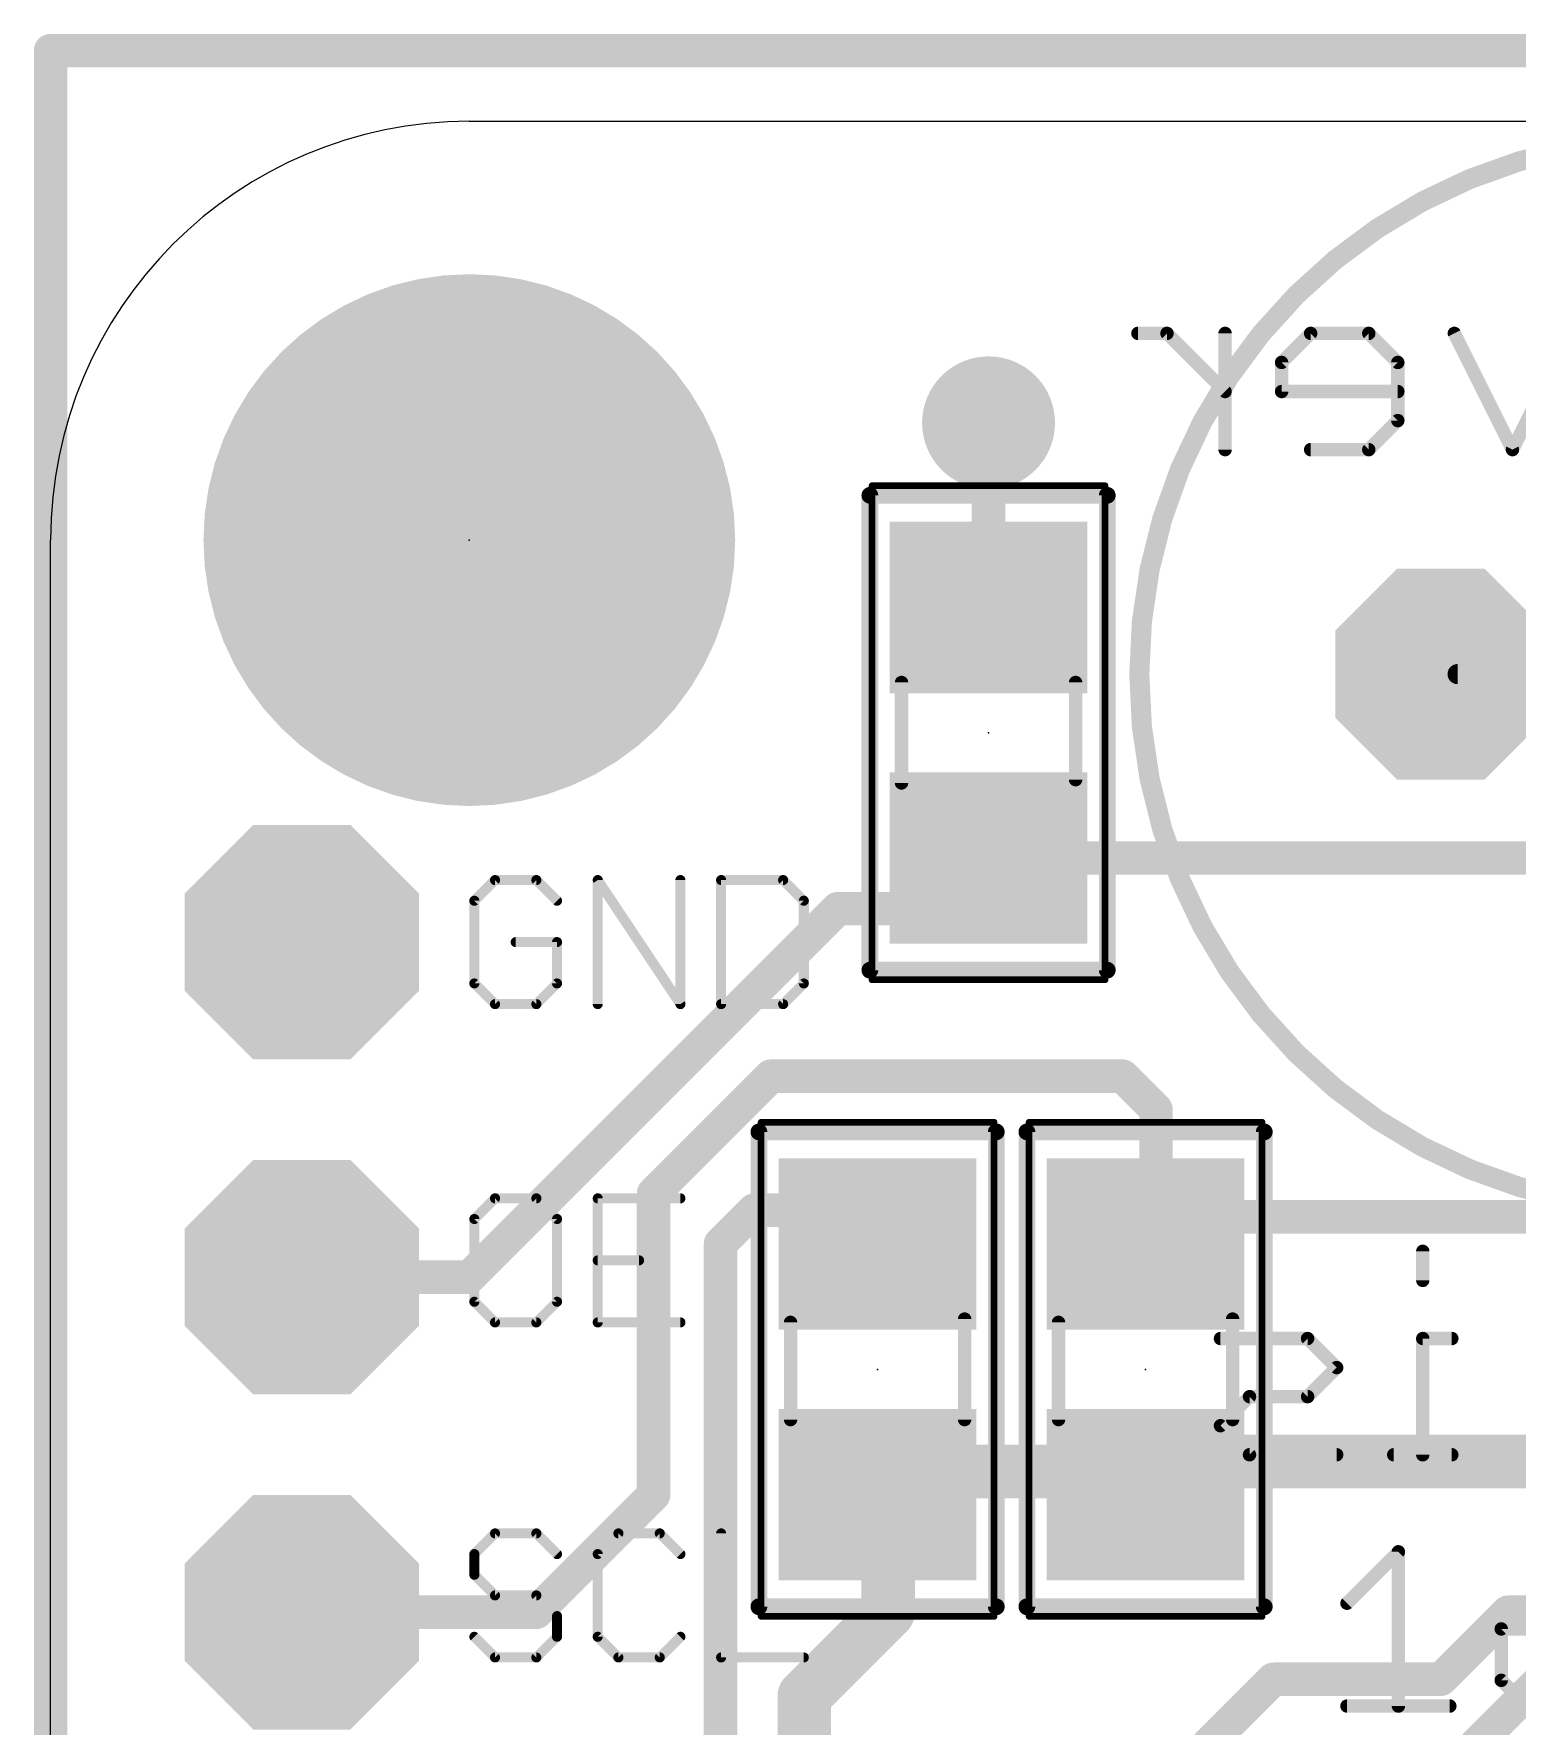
# Model space of a CAD drawing. Extents: x -31.2 to 31.8, y -0.1 to 26.1.
# Drawn here: x -31.24 to -20, y 13.23 to 26.06 of the extents above; entities that cross this region are included whole.
import ezdxf

# ---------------------------------------------------------------- set-up
doc = ezdxf.new("R2010")
doc.units = 0
for name, color, linetype in [('1', 12, 'CONTINUOUS'), ('16', 132, 'CONTINUOUS'), ('17', 110, 'CONTINUOUS'), ('18', 110, 'CONTINUOUS'), ('20', 53, 'CONTINUOUS'), ('21', 40, 'CONTINUOUS'), ('22', 40, 'CONTINUOUS'), ('23', 53, 'CONTINUOUS'), ('39', 12, 'CONTINUOUS'), ('40', 132, 'CONTINUOUS'), ('41', 12, 'CONTINUOUS'), ('42', 132, 'CONTINUOUS'), ('51', 253, 'CONTINUOUS')]:
    doc.layers.add(name, color=color, linetype=linetype)

# ---------------------------------------------------------------- blocks, each defined once
blk = doc.blocks.new('OCTAGONP')
at = {"const_width": 0.5}
blk.add_lwpolyline([(-0.25, -0.1036), (-0.25, 0.1036), (-0.1036, 0.25), (0.1036, 0.25), (0.25, 0.1036), (0.25, -0.1036), (0.1036, -0.25), (-0.1036, -0.25), (-0.25, -0.1036), (-0.25, 0.1036)], dxfattribs=at)
blk = doc.blocks.new('RECT')
blk.add_solid([(-0.5, -0.5), (0.5, -0.5), (-0.5, 0.5), (0.5, 0.5)])
blk = doc.blocks.new('ROUNDP')
at = {"const_width": 0.5}
blk.add_lwpolyline([(0, -0.25, 1), (0, 0.25, 1), (0, -0.25)], format="xyb", dxfattribs=at)
blk = doc.blocks.new('ROUNDV')
at = {"const_width": 0.5}
blk.add_lwpolyline([(0, -0.25, 1), (0, 0.25, 1), (0, -0.25)], format="xyb", dxfattribs=at)

msp = doc.modelspace()

# ---------------------------------------------------------------- linework, layer by layer
at = {"layer": '1'}
for points, const_width in [([(-24.003, 23.114), (-24.003, 21.7145)], 0.254), ([(-24.003, 19.8145), (-24.1325, 19.431)], 0.254), ([(-15.8775, 19.8145), (-24.003, 19.8145)], 0.254), ([(-25.146, 19.431), (-27.94, 16.637)], 0.254), ([(-24.1325, 19.431), (-25.146, 19.431)], 0.254), ([(-25.654, 18.161), (-26.543, 17.272)], 0.254), ([(-22.987, 18.161), (-25.654, 18.161)], 0.254), ([(-22.733, 17.907), (-22.987, 18.161)], 0.254), ([(-22.733, 17.095), (-22.733, 17.907)], 0.254), ([(-26.543, 17.272), (-26.543, 14.986)], 0.254), ([(-26.035, 16.891), (-25.781, 17.145)], 0.254), ([(-25.781, 17.145), (-24.847, 17.145)], 0.254), ([(-24.847, 17.145), (-24.8445, 16.8885)], 0.254), ([(-22.733, 17.095), (-22.8125, 16.8885)], 0.254), ([(-14.909, 17.095), (-22.733, 17.095)], 0.254), ([(-26.035, 12.319), (-26.035, 16.891)], 0.254), ([(-27.94, 16.637), (-29.21, 16.637)], 0.254), ([(-22.81, 15.24), (-22.8125, 14.9885)], 0.4064), ([(-17.399, 15.24), (-22.81, 15.24)], 0.4064), ([(-24.765, 15.163), (-24.8445, 14.9885)], 0.4064), ([(-24.765, 15.163), (-24.765, 14.097)], 0.4064), ([(-22.892, 15.163), (-24.765, 15.163)], 0.4064), ([(-22.8125, 14.9885), (-22.892, 15.163)], 0.4064), ([(-26.543, 14.986), (-27.432, 14.097)], 0.254), ([(-24.765, 14.097), (-25.4, 13.462)], 0.4064), ([(-27.432, 14.097), (-29.21, 14.097)], 0.254), ([(-20.066, 14.097), (-20.574, 13.589)], 0.254), ([(-18.796, 14.097), (-20.066, 14.097)], 0.254), ([(-25.4, 13.462), (-25.4, 9.906)], 0.4064), ([(-21.844, 13.589), (-22.352, 13.081)], 0.254), ([(-20.574, 13.589), (-21.844, 13.589)], 0.254), ([(-19.812, 13.589), (-20.32, 13.081)], 0.254)]:
    msp.add_lwpolyline(points, dxfattribs=dict(at, const_width=const_width))
for points, const_width in [([(-23.9395, 23.114, 1), (-24.0665, 23.114)], 0.127), ([(-24.0665, 21.7145, 1), (-23.9395, 21.7145)], 0.127), ([(-24.003, 19.878, 1), (-24.003, 19.751)], 0.127), ([(-23.9428, 19.7942, 1), (-24.0632, 19.8348)], 0.127), ([(-25.146, 19.4945, 1), (-25.146, 19.3675)], 0.127), ([(-25.1011, 19.3861, 1), (-25.1909, 19.4759)], 0.127), ([(-24.1927, 19.4513, 1), (-24.0723, 19.4107)], 0.127), ([(-24.1325, 19.3675, 1), (-24.1325, 19.4945)], 0.127), ([(-25.654, 18.2245, 1), (-25.654, 18.0975)], 0.127), ([(-25.6091, 18.1161, 1), (-25.6989, 18.2059)], 0.127), ([(-22.9421, 18.2059, 1), (-23.0319, 18.1161)], 0.127), ([(-22.987, 18.0975, 1), (-22.987, 18.2245)], 0.127), ([(-22.6695, 17.907, 1), (-22.7965, 17.907)], 0.127), ([(-22.7779, 17.8621, 1), (-22.6881, 17.9519)], 0.127), ([(-26.4795, 17.272, 1), (-26.6065, 17.272)], 0.127), ([(-26.5879, 17.3169, 1), (-26.4981, 17.2271)], 0.127), ([(-25.781, 17.2085, 1), (-25.781, 17.0815)], 0.127), ([(-25.7361, 17.1001, 1), (-25.8259, 17.1899)], 0.127), ([(-24.7835, 17.1456, 1), (-24.9105, 17.1444)], 0.127), ([(-24.847, 17.0815, 1), (-24.847, 17.2085)], 0.127), ([(-22.733, 17.1585, 1), (-22.733, 17.0315)], 0.127), ([(-22.6737, 17.0722, 1), (-22.7923, 17.1178)], 0.127), ([(-22.7965, 17.095, 1), (-22.6695, 17.095)], 0.127), ([(-25.9715, 16.891, 1), (-26.0985, 16.891)], 0.127), ([(-26.0799, 16.9359, 1), (-25.9901, 16.8461)], 0.127), ([(-24.908, 16.8879, 1), (-24.781, 16.8891)], 0.127), ([(-22.8718, 16.9113, 1), (-22.7532, 16.8657)], 0.127), ([(-29.21, 16.7005, 1), (-29.21, 16.5735)], 0.127), ([(-27.9849, 16.6819, 1), (-27.8951, 16.5921)], 0.127), ([(-27.94, 16.5735, 1), (-27.94, 16.7005)], 0.127), ([(-22.81, 15.3416, 1), (-22.81, 15.1384)], 0.2032), ([(-22.7084, 15.239, 1), (-22.9116, 15.241)], 0.2032), ([(-24.6634, 15.163, 1), (-24.8666, 15.163)], 0.2032), ([(-24.765, 15.2646, 1), (-24.765, 15.0614)], 0.2032), ([(-24.6725, 15.1209, 1), (-24.8575, 15.2051)], 0.2032), ([(-22.7995, 15.2051, 1), (-22.9845, 15.1209)], 0.2032), ([(-22.892, 15.0614, 1), (-22.892, 15.2646)], 0.2032), ([(-26.6065, 14.986, 1), (-26.4795, 14.986)], 0.127), ([(-26.4981, 14.9411, 1), (-26.5879, 15.0309)], 0.127), ([(-24.937, 15.0306, 1), (-24.752, 14.9464)], 0.2032), ([(-22.9141, 14.9895, 1), (-22.7109, 14.9875)], 0.2032), ([(-22.905, 14.9464, 1), (-22.72, 15.0306)], 0.2032), ([(-24.6932, 14.0252, 1), (-24.8368, 14.1688)], 0.2032), ([(-29.21, 14.1605, 1), (-29.21, 14.0335)], 0.127), ([(-27.4769, 14.1419, 1), (-27.3871, 14.0521)], 0.127), ([(-27.432, 14.0335, 1), (-27.432, 14.1605)], 0.127), ([(-24.8666, 14.097, 1), (-24.6634, 14.097)], 0.2032), ([(-20.066, 14.1605, 1), (-20.066, 14.0335)], 0.127), ([(-20.0211, 14.0521, 1), (-20.1109, 14.1419)], 0.127), ([(-25.2984, 13.462, 1), (-25.5016, 13.462)], 0.2032), ([(-25.4718, 13.5338, 1), (-25.3282, 13.3902)], 0.2032), ([(-21.844, 13.6525, 1), (-21.844, 13.5255)], 0.127), ([(-21.7991, 13.5441, 1), (-21.8889, 13.6339)], 0.127), ([(-20.6189, 13.6339, 1), (-20.5291, 13.5441)], 0.127), ([(-20.574, 13.5255, 1), (-20.574, 13.6525)], 0.127)]:
    msp.add_lwpolyline(points, format="xyb", dxfattribs=dict(at, const_width=const_width))
at = {"layer": '16', "const_width": 0.254}
for points in [[(-31.115, 0), (-31.115, 25.936)], [(-31.115, 25.936), (31.663, 25.936)], [(-24.003, 23.114), (-23.876, 22.86)]]:
    msp.add_lwpolyline(points, dxfattribs=at)
at = {"layer": '16', "const_width": 0.127}
for points in [[(-31.0515, 25.936, 1), (-31.1785, 25.936)], [(-31.115, 25.9995, 1), (-31.115, 25.8725)], [(-23.9462, 23.1424, 1), (-24.0598, 23.0856)], [(-23.9328, 22.8316, 1), (-23.8192, 22.8884)]]:
    msp.add_lwpolyline(points, format="xyb", dxfattribs=at)
at = {"layer": '20'}
for p, q in [((-27.94, 25.4), (27.94, 25.4)), ((-31.115, 3.175), (-31.115, 22.225))]:
    msp.add_line(p, q, dxfattribs=at)
msp.add_arc((-27.94, 22.225), 3.175, 90, 180, dxfattribs=at)
at = {"layer": '21'}
for points, const_width in [([(-18.796, 17.145, 1), (-18.796, 25.273, 1), (-18.796, 17.145)], 0.1524), ([(-27.94, 20.475, 1), (-27.94, 23.975, 1), (-27.94, 20.475)], 0.1524), ([(-24.903, 22.5963, 1), (-24.903, 22.5328)], 0.0635), ([(-24.8713, 22.5645, 1), (-24.9348, 22.5645)], 0.0635), ([(-23.0713, 22.5645, 1), (-23.1348, 22.5645)], 0.0635), ([(-23.103, 22.5328, 1), (-23.103, 22.5963)], 0.0635), ([(-27.7451, 19.6668, 1), (-27.7451, 19.6287)], 0.0381), ([(-27.7317, 19.6342, 1), (-27.7586, 19.6612)], 0.0381), ([(-27.4181, 19.6612, 1), (-27.4451, 19.6342)], 0.0381), ([(-27.4316, 19.6287, 1), (-27.4316, 19.6668)], 0.0381), ([(-26.9505, 19.6583, 1), (-26.9822, 19.6371)], 0.0381), ([(-26.9473, 19.6477, 1), (-26.9854, 19.6477)], 0.0381), ([(-26.3203, 19.6477, 1), (-26.3584, 19.6477)], 0.0381), ([(-26.0118, 19.6477, 1), (-26.0499, 19.6477)], 0.0381), ([(-26.0309, 19.6668, 1), (-26.0309, 19.6287)], 0.0381), ([(-25.5471, 19.6612, 1), (-25.574, 19.6342)], 0.0381), ([(-25.5606, 19.6287, 1), (-25.5606, 19.6668)], 0.0381), ([(-27.8829, 19.4909, 1), (-27.921, 19.4909)], 0.0381), ([(-27.9154, 19.5044, 1), (-27.8884, 19.4775)], 0.0381), ([(-27.2883, 19.4775, 1), (-27.2614, 19.5044)], 0.0381), ([(-25.3847, 19.4909, 1), (-25.4228, 19.4909)], 0.0381), ([(-25.4173, 19.4775, 1), (-25.3903, 19.5044)], 0.0381), ([(-27.5884, 19.1965, 1), (-27.5884, 19.1584)], 0.0381), ([(-27.2558, 19.1774, 1), (-27.2939, 19.1774)], 0.0381), ([(-27.2748, 19.1584, 1), (-27.2748, 19.1965)], 0.0381), ([(-24.9348, 18.9645, 1), (-24.8713, 18.9645)], 0.0635), ([(-24.903, 18.9962, 1), (-24.903, 18.9328)], 0.0635), ([(-23.1348, 18.9645, 1), (-23.0713, 18.9645)], 0.0635), ([(-23.103, 18.9328, 1), (-23.103, 18.9962)], 0.0635), ([(-27.8884, 18.8773, 1), (-27.9154, 18.8504)], 0.0381), ([(-27.921, 18.8639, 1), (-27.8829, 18.8639)], 0.0381), ([(-27.2939, 18.8639, 1), (-27.2558, 18.8639)], 0.0381), ([(-27.2614, 18.8504, 1), (-27.2883, 18.8773)], 0.0381), ([(-25.4228, 18.8639, 1), (-25.3847, 18.8639)], 0.0381), ([(-25.3903, 18.8504, 1), (-25.4173, 18.8773)], 0.0381), ([(-27.7451, 18.7262, 1), (-27.7451, 18.6881)], 0.0381), ([(-27.7586, 18.6936, 1), (-27.7317, 18.7206)], 0.0381), ([(-27.4451, 18.7206, 1), (-27.4181, 18.6936)], 0.0381), ([(-27.4316, 18.6881, 1), (-27.4316, 18.7262)], 0.0381), ([(-26.3552, 18.6965, 1), (-26.3235, 18.7177)], 0.0381), ([(-26.0309, 18.7262, 1), (-26.0309, 18.6881)], 0.0381), ([(-25.574, 18.7206, 1), (-25.5471, 18.6936)], 0.0381), ([(-25.5606, 18.6881, 1), (-25.5606, 18.7262)], 0.0381), ([(-26.9854, 18.7071, 1), (-26.9473, 18.7071)], 0.0381), ([(-26.3584, 18.7071, 1), (-26.3203, 18.7071)], 0.0381), ([(-26.0499, 18.7071, 1), (-26.0118, 18.7071)], 0.0381), ([(-25.7128, 17.7385, 1), (-25.7763, 17.7385)], 0.0635), ([(-25.7445, 17.7703, 1), (-25.7445, 17.7068)], 0.0635), ([(-23.9128, 17.7385, 1), (-23.9763, 17.7385)], 0.0635), ([(-23.9445, 17.7068, 1), (-23.9445, 17.7703)], 0.0635), ([(-23.6808, 17.7385, 1), (-23.7443, 17.7385)], 0.0635), ([(-23.7125, 17.7703, 1), (-23.7125, 17.7068)], 0.0635), ([(-21.8808, 17.7385, 1), (-21.9443, 17.7385)], 0.0635), ([(-21.9125, 17.7068, 1), (-21.9125, 17.7703)], 0.0635), ([(-27.7451, 17.2538, 1), (-27.7451, 17.2157)], 0.0381), ([(-27.7317, 17.2212, 1), (-27.7586, 17.2482)], 0.0381), ([(-27.4181, 17.2482, 1), (-27.4451, 17.2212)], 0.0381), ([(-27.4316, 17.2157, 1), (-27.4316, 17.2538)], 0.0381), ([(-26.9664, 17.2538, 1), (-26.9664, 17.2157)], 0.0381), ([(-26.9473, 17.2347, 1), (-26.9854, 17.2347)], 0.0381), ([(-26.3393, 17.2157, 1), (-26.3393, 17.2538)], 0.0381), ([(-27.8829, 17.0779, 1), (-27.921, 17.0779)], 0.0381), ([(-27.9154, 17.0914, 1), (-27.8884, 17.0645)], 0.0381), ([(-27.2558, 17.0779, 1), (-27.2939, 17.0779)], 0.0381), ([(-27.2883, 17.0645, 1), (-27.2614, 17.0914)], 0.0381), ([(-26.9664, 16.7835, 1), (-26.9664, 16.7454)], 0.0381), ([(-26.6528, 16.7454, 1), (-26.6528, 16.7835)], 0.0381), ([(-27.8884, 16.4643, 1), (-27.9154, 16.4374)], 0.0381), ([(-27.921, 16.4509, 1), (-27.8829, 16.4509)], 0.0381), ([(-27.2939, 16.4509, 1), (-27.2558, 16.4509)], 0.0381), ([(-27.2614, 16.4374, 1), (-27.2883, 16.4643)], 0.0381), ([(-27.7451, 16.3132, 1), (-27.7451, 16.2751)], 0.0381), ([(-27.7586, 16.2806, 1), (-27.7317, 16.3076)], 0.0381), ([(-27.4451, 16.3076, 1), (-27.4181, 16.2806)], 0.0381), ([(-27.4316, 16.2751, 1), (-27.4316, 16.3132)], 0.0381), ([(-26.9664, 16.3132, 1), (-26.9664, 16.2751)], 0.0381), ([(-26.9854, 16.2941, 1), (-26.9473, 16.2941)], 0.0381), ([(-26.3393, 16.2751, 1), (-26.3393, 16.3132)], 0.0381), ([(-27.7451, 14.7138, 1), (-27.7451, 14.6757)], 0.0381), ([(-27.7317, 14.6812, 1), (-27.7586, 14.7082)], 0.0381), ([(-27.4181, 14.7082, 1), (-27.4451, 14.6812)], 0.0381), ([(-27.4316, 14.6757, 1), (-27.4316, 14.7138)], 0.0381), ([(-26.8096, 14.7138, 1), (-26.8096, 14.6757)], 0.0381), ([(-26.7961, 14.6812, 1), (-26.8231, 14.7082)], 0.0381), ([(-26.4826, 14.7082, 1), (-26.5096, 14.6812)], 0.0381), ([(-26.4961, 14.6757, 1), (-26.4961, 14.7138)], 0.0381), ([(-26.0118, 14.6947, 1), (-26.0499, 14.6947)], 0.0381), ([(-27.8829, 14.5379, 1), (-27.921, 14.5379)], 0.0381), ([(-27.9154, 14.5514, 1), (-27.8884, 14.5245)], 0.0381), ([(-27.2883, 14.5245, 1), (-27.2614, 14.5514)], 0.0381), ([(-26.9799, 14.5514, 1), (-26.9529, 14.5245)], 0.0381), ([(-26.9473, 14.5379, 1), (-26.9854, 14.5379)], 0.0381), ([(-26.3528, 14.5245, 1), (-26.3258, 14.5514)], 0.0381), ([(-20.87, 14.5552, 1), (-20.9208, 14.5552)], 0.0508), ([(-20.8774, 14.5372, 1), (-20.9134, 14.5732)], 0.0508), ([(-27.8884, 14.3946, 1), (-27.9154, 14.3677)], 0.0381), ([(-27.921, 14.3812, 1), (-27.8829, 14.3812)], 0.0381), ([(-27.7451, 14.2435, 1), (-27.7451, 14.2054)], 0.0381), ([(-27.7586, 14.2109, 1), (-27.7317, 14.2379)], 0.0381), ([(-27.4181, 14.2379, 1), (-27.4451, 14.2109)], 0.0381), ([(-27.4316, 14.2054, 1), (-27.4316, 14.2435)], 0.0381), ([(-25.7445, 14.1703, 1), (-25.7445, 14.1067)], 0.0635), ([(-25.7763, 14.1385, 1), (-25.7128, 14.1385)], 0.0635), ([(-23.9763, 14.1385, 1), (-23.9128, 14.1385)], 0.0635), ([(-23.9445, 14.1067, 1), (-23.9445, 14.1703)], 0.0635), ([(-23.7125, 14.1703, 1), (-23.7125, 14.1067)], 0.0635), ([(-23.7443, 14.1385, 1), (-23.6808, 14.1385)], 0.0635), ([(-21.9443, 14.1385, 1), (-21.8808, 14.1385)], 0.0635), ([(-21.9125, 14.1067, 1), (-21.9125, 14.1703)], 0.0635), ([(-21.3032, 14.1834, 1), (-21.2672, 14.1474)], 0.0508), ([(-27.2558, 14.0676, 1), (-27.2939, 14.0676)], 0.0381), ([(-27.2883, 14.0542, 1), (-27.2614, 14.0811)], 0.0381), ([(-20.1338, 13.9885, 1), (-20.0978, 13.9525)], 0.0508), ([(-20.0904, 13.9705, 1), (-20.1412, 13.9705)], 0.0508), ([(-20.1158, 13.9959, 1), (-20.1158, 13.9451)], 0.0508), ([(-27.8884, 13.9243, 1), (-27.9154, 13.8974)], 0.0381), ([(-27.2939, 13.9109, 1), (-27.2558, 13.9109)], 0.0381), ([(-27.2614, 13.8974, 1), (-27.2883, 13.9243)], 0.0381), ([(-26.9529, 13.9243, 1), (-26.9799, 13.8974)], 0.0381), ([(-26.9854, 13.9109, 1), (-26.9473, 13.9109)], 0.0381), ([(-26.3258, 13.8974, 1), (-26.3528, 13.9243)], 0.0381), ([(-27.7451, 13.7732, 1), (-27.7451, 13.7351)], 0.0381), ([(-27.7586, 13.7406, 1), (-27.7317, 13.7676)], 0.0381), ([(-27.4451, 13.7676, 1), (-27.4181, 13.7406)], 0.0381), ([(-27.4316, 13.7351, 1), (-27.4316, 13.7732)], 0.0381), ([(-26.8096, 13.7732, 1), (-26.8096, 13.7351)], 0.0381), ([(-26.8231, 13.7406, 1), (-26.7961, 13.7676)], 0.0381), ([(-26.5096, 13.7676, 1), (-26.4826, 13.7406)], 0.0381), ([(-26.4961, 13.7351, 1), (-26.4961, 13.7732)], 0.0381), ([(-26.0309, 13.7732, 1), (-26.0309, 13.7351)], 0.0381), ([(-26.0499, 13.7541, 1), (-26.0118, 13.7541)], 0.0381), ([(-25.4038, 13.7351, 1), (-25.4038, 13.7732)], 0.0381), ([(-20.0978, 13.5987, 1), (-20.1338, 13.5627)], 0.0508), ([(-20.1412, 13.5807, 1), (-20.0904, 13.5807)], 0.0508), ([(-21.2852, 13.4112, 1), (-21.2852, 13.3604)], 0.0508), ([(-20.9208, 13.3858, 1), (-20.87, 13.3858)], 0.0508), ([(-20.5056, 13.3604, 1), (-20.5056, 13.4112)], 0.0508)]:
    msp.add_lwpolyline(points, format="xyb", dxfattribs=dict(at, const_width=const_width))
for points, const_width in [([(-24.903, 22.5645), (-23.103, 22.5645)], 0.127), ([(-24.903, 18.9645), (-24.903, 22.5645)], 0.127), ([(-23.103, 22.5645), (-23.103, 18.9645)], 0.127), ([(-27.7451, 19.6477), (-27.9019, 19.4909)], 0.0762), ([(-27.4316, 19.6477), (-27.7451, 19.6477)], 0.0762), ([(-27.2748, 19.4909), (-27.4316, 19.6477)], 0.0762), ([(-26.9664, 18.7071), (-26.9664, 19.6477)], 0.0762), ([(-26.9664, 19.6477), (-26.3393, 18.7071)], 0.0762), ([(-26.3393, 18.7071), (-26.3393, 19.6477)], 0.0762), ([(-26.0309, 19.6477), (-26.0309, 18.7071)], 0.0762), ([(-25.5606, 19.6477), (-26.0309, 19.6477)], 0.0762), ([(-25.4038, 19.4909), (-25.5606, 19.6477)], 0.0762), ([(-27.9019, 19.4909), (-27.9019, 18.8639)], 0.0762), ([(-25.4038, 18.8639), (-25.4038, 19.4909)], 0.0762), ([(-27.2748, 19.1774), (-27.5884, 19.1774)], 0.0762), ([(-27.2748, 18.8639), (-27.2748, 19.1774)], 0.0762), ([(-23.103, 18.9645), (-24.903, 18.9645)], 0.127), ([(-27.9019, 18.8639), (-27.7451, 18.7071)], 0.0762), ([(-27.4316, 18.7071), (-27.2748, 18.8639)], 0.0762), ([(-25.5606, 18.7071), (-25.4038, 18.8639)], 0.0762), ([(-27.7451, 18.7071), (-27.4316, 18.7071)], 0.0762), ([(-26.0309, 18.7071), (-25.5606, 18.7071)], 0.0762), ([(-25.7445, 14.1385), (-25.7445, 17.7385)], 0.127), ([(-25.7445, 17.7385), (-23.9445, 17.7385)], 0.127), ([(-23.9445, 17.7385), (-23.9445, 14.1385)], 0.127), ([(-23.7125, 14.1385), (-23.7125, 17.7385)], 0.127), ([(-23.7125, 17.7385), (-21.9125, 17.7385)], 0.127), ([(-21.9125, 17.7385), (-21.9125, 14.1385)], 0.127), ([(-27.7451, 17.2347), (-27.9019, 17.0779)], 0.0762), ([(-27.4316, 17.2347), (-27.7451, 17.2347)], 0.0762), ([(-27.2748, 17.0779), (-27.4316, 17.2347)], 0.0762), ([(-26.3393, 17.2347), (-26.9664, 17.2347)], 0.0762), ([(-26.9664, 17.2347), (-26.9664, 16.2941)], 0.0762), ([(-27.9019, 17.0779), (-27.9019, 16.4509)], 0.0762), ([(-27.2748, 16.4509), (-27.2748, 17.0779)], 0.0762), ([(-26.9664, 16.7644), (-26.6528, 16.7644)], 0.0762), ([(-27.9019, 16.4509), (-27.7451, 16.2941)], 0.0762), ([(-27.4316, 16.2941), (-27.2748, 16.4509)], 0.0762), ([(-27.7451, 16.2941), (-27.4316, 16.2941)], 0.0762), ([(-26.9664, 16.2941), (-26.3393, 16.2941)], 0.0762), ([(-27.7451, 14.6947), (-27.9019, 14.5379)], 0.0762), ([(-27.4316, 14.6947), (-27.7451, 14.6947)], 0.0762), ([(-27.2748, 14.5379), (-27.4316, 14.6947)], 0.0762), ([(-26.8096, 14.6947), (-26.9664, 14.5379)], 0.0762), ([(-26.4961, 14.6947), (-26.8096, 14.6947)], 0.0762), ([(-26.3393, 14.5379), (-26.4961, 14.6947)], 0.0762), ([(-26.0309, 14.6947), (-26.0309, 13.7541)], 0.0762), ([(-27.9019, 14.5379), (-27.9019, 14.3812)], 0.0762), ([(-26.9664, 14.5379), (-26.9664, 13.9109)], 0.0762), ([(-21.2852, 14.1654), (-20.8954, 14.5552)], 0.1016), ([(-20.8954, 14.5552), (-20.8954, 13.3858)], 0.1016), ([(-27.9019, 14.3812), (-27.7451, 14.2244)], 0.0762), ([(-19.726, 14.3603), (-20.1158, 13.9705)], 0.1016), ([(-27.7451, 14.2244), (-27.4316, 14.2244)], 0.0762), ([(-27.4316, 14.2244), (-27.2748, 14.0676)], 0.0762), ([(-23.9445, 14.1385), (-25.7445, 14.1385)], 0.127), ([(-21.9125, 14.1385), (-23.7125, 14.1385)], 0.127), ([(-27.2748, 14.0676), (-27.2748, 13.9109)], 0.0762), ([(-20.1158, 13.9705), (-20.1158, 13.5807)], 0.1016), ([(-19.5311, 13.9705), (-20.1158, 13.9705)], 0.1016), ([(-27.7451, 13.7541), (-27.9019, 13.9109)], 0.0762), ([(-27.2748, 13.9109), (-27.4316, 13.7541)], 0.0762), ([(-26.9664, 13.9109), (-26.8096, 13.7541)], 0.0762), ([(-26.4961, 13.7541), (-26.3393, 13.9109)], 0.0762), ([(-27.4316, 13.7541), (-27.7451, 13.7541)], 0.0762), ([(-26.8096, 13.7541), (-26.4961, 13.7541)], 0.0762), ([(-26.0309, 13.7541), (-25.4038, 13.7541)], 0.0762), ([(-20.1158, 13.5807), (-19.9209, 13.3858)], 0.1016), ([(-21.2852, 13.3858), (-20.5056, 13.3858)], 0.1016)]:
    msp.add_lwpolyline(points, dxfattribs=dict(at, const_width=const_width))
at = {"layer": '22', "const_width": 0.1016}
for points in [[(-22.6502, 23.7921), (-22.8706, 23.7921)], [(-22.2096, 23.3514), (-22.6502, 23.7921)], [(-22.2096, 22.9108), (-22.2096, 23.7921)], [(-21.5608, 23.7921), (-21.7811, 23.5718)], [(-21.1202, 23.7921), (-21.5608, 23.7921)], [(-20.8999, 23.5718), (-21.1202, 23.7921)], [(-20.0308, 22.9108), (-20.4714, 23.7921)], [(-19.5901, 23.7921), (-20.0308, 22.9108)], [(-21.7811, 23.5718), (-21.7811, 23.3514)], [(-20.8999, 23.1311), (-20.8999, 23.5718)], [(-21.7811, 23.3514), (-20.8999, 23.3514)], [(-21.1202, 22.9108), (-20.8999, 23.1311)], [(-21.5608, 22.9108), (-21.1202, 22.9108)], [(-20.7107, 16.8331), (-20.7107, 16.6127)], [(-21.5838, 16.1721), (-22.2448, 16.1721)], [(-21.3635, 15.9518), (-21.5838, 16.1721)], [(-20.4904, 16.1721), (-20.7107, 16.1721)], [(-20.7107, 16.1721), (-20.7107, 15.2908)], [(-21.5838, 15.7314), (-21.3635, 15.9518)], [(-22.2448, 15.5111), (-22.0245, 15.7314)], [(-22.0245, 15.7314), (-21.5838, 15.7314)], [(-22.0245, 15.2908), (-22.2448, 15.5111)], [(-21.3635, 15.2908), (-22.0245, 15.2908)], [(-20.4904, 15.2908), (-20.931, 15.2908)]]:
    msp.add_lwpolyline(points, dxfattribs=at)
at = {"layer": '22', "const_width": 0.0508}
for points in [[(-22.8706, 23.8175, 1), (-22.8706, 23.7667)], [(-22.6323, 23.81, 1), (-22.6682, 23.7741)], [(-22.6502, 23.7667, 1), (-22.6502, 23.8175)], [(-22.1842, 23.7921, 1), (-22.235, 23.7921)], [(-21.5608, 23.8175, 1), (-21.5608, 23.7667)], [(-21.5429, 23.7741, 1), (-21.5788, 23.81)], [(-21.1022, 23.81, 1), (-21.1381, 23.7741)], [(-21.1202, 23.7667, 1), (-21.1202, 23.8175)], [(-20.4487, 23.8034, 1), (-20.4941, 23.7807)], [(-21.7557, 23.5718, 1), (-21.8065, 23.5718)], [(-21.7991, 23.5897, 1), (-21.7632, 23.5538)], [(-20.8745, 23.5718, 1), (-20.9253, 23.5718)], [(-20.9178, 23.5538, 1), (-20.8819, 23.5897)], [(-22.2275, 23.3335, 1), (-22.1916, 23.3694)], [(-21.7811, 23.3768, 1), (-21.7811, 23.326)], [(-21.8065, 23.3514, 1), (-21.7557, 23.3514)], [(-20.8999, 23.326, 1), (-20.8999, 23.3768)], [(-20.9253, 23.1311, 1), (-20.8745, 23.1311)], [(-20.8819, 23.1132, 1), (-20.9178, 23.1491)], [(-22.235, 22.9108, 1), (-22.1842, 22.9108)], [(-21.5608, 22.9362, 1), (-21.5608, 22.8854)], [(-21.1381, 22.9288, 1), (-21.1022, 22.8928)], [(-21.1202, 22.8854, 1), (-21.1202, 22.9362)], [(-20.0535, 22.9222, 1), (-20.0081, 22.8994)], [(-20.0535, 22.8994, 1), (-20.0081, 22.9222)], [(-20.6853, 16.8331, 1), (-20.7361, 16.8331)], [(-20.7361, 16.6127, 1), (-20.6853, 16.6127)], [(-22.2448, 16.1975, 1), (-22.2448, 16.1467)], [(-21.5659, 16.19, 1), (-21.6018, 16.1541)], [(-21.5838, 16.1467, 1), (-21.5838, 16.1975)], [(-20.7107, 16.1975, 1), (-20.7107, 16.1467)], [(-20.6853, 16.1721, 1), (-20.7361, 16.1721)], [(-20.4904, 16.1467, 1), (-20.4904, 16.1975)], [(-21.3456, 15.9338, 1), (-21.3815, 15.9697)], [(-21.3815, 15.9338, 1), (-21.3456, 15.9697)], [(-22.0245, 15.7568, 1), (-22.0245, 15.706)], [(-22.0065, 15.7135, 1), (-22.0424, 15.7494)], [(-21.5838, 15.706, 1), (-21.5838, 15.7568)], [(-21.6018, 15.7494, 1), (-21.5659, 15.7135)], [(-22.2268, 15.5291, 1), (-22.2628, 15.4932)], [(-22.2628, 15.5291, 1), (-22.2268, 15.4932)], [(-22.0245, 15.3162, 1), (-22.0245, 15.2654)], [(-22.0424, 15.2728, 1), (-22.0065, 15.3088)], [(-21.3635, 15.2654, 1), (-21.3635, 15.3162)], [(-20.931, 15.3162, 1), (-20.931, 15.2654)], [(-20.7361, 15.2908, 1), (-20.6853, 15.2908)], [(-20.4904, 15.2654, 1), (-20.4904, 15.3162)]]:
    msp.add_lwpolyline(points, format="xyb", dxfattribs=at)
at = {"layer": '23'}
for p in [(-27.94, 22.225), (-24.003, 20.7645), (-24.8445, 15.9385), (-22.8125, 15.9385)]:
    msp.add_point(p, dxfattribs=at)
at = {"layer": '39'}
for points, const_width in [([(-27.94, 21.225, 1), (-27.94, 23.225, 1), (-27.94, 21.225)], 2.032), ([(-24.8733, 22.6375, 1), (-24.8987, 22.6375)], 0.0254), ([(-24.886, 22.6502, 1), (-24.886, 22.6248)], 0.0254), ([(-23.1073, 22.6375, 1), (-23.1327, 22.6375)], 0.0254), ([(-23.12, 22.6248, 1), (-23.12, 22.6502)], 0.0254), ([(-24.886, 18.9042, 1), (-24.886, 18.8788)], 0.0254), ([(-24.8987, 18.8915, 1), (-24.8733, 18.8915)], 0.0254), ([(-23.1327, 18.8915, 1), (-23.1073, 18.8915)], 0.0254), ([(-23.12, 18.8788, 1), (-23.12, 18.9042)], 0.0254), ([(-25.7148, 17.8115, 1), (-25.7402, 17.8115)], 0.0254), ([(-25.7275, 17.8242, 1), (-25.7275, 17.7988)], 0.0254), ([(-23.9488, 17.8115, 1), (-23.9742, 17.8115)], 0.0254), ([(-23.9615, 17.7988, 1), (-23.9615, 17.8242)], 0.0254), ([(-23.6828, 17.8115, 1), (-23.7082, 17.8115)], 0.0254), ([(-23.6955, 17.8242, 1), (-23.6955, 17.7988)], 0.0254), ([(-21.9168, 17.8115, 1), (-21.9422, 17.8115)], 0.0254), ([(-21.9295, 17.7988, 1), (-21.9295, 17.8242)], 0.0254), ([(-25.7275, 14.0782, 1), (-25.7275, 14.0528)], 0.0254), ([(-25.7402, 14.0655, 1), (-25.7148, 14.0655)], 0.0254), ([(-23.9742, 14.0655, 1), (-23.9488, 14.0655)], 0.0254), ([(-23.9615, 14.0528, 1), (-23.9615, 14.0782)], 0.0254), ([(-23.6955, 14.0782, 1), (-23.6955, 14.0528)], 0.0254), ([(-23.7082, 14.0655, 1), (-23.6828, 14.0655)], 0.0254), ([(-21.9422, 14.0655, 1), (-21.9168, 14.0655)], 0.0254), ([(-21.9295, 14.0528, 1), (-21.9295, 14.0782)], 0.0254)]:
    msp.add_lwpolyline(points, format="xyb", dxfattribs=dict(at, const_width=const_width))
at = {"layer": '39', "const_width": 0.0508}
for points in [[(-24.886, 18.8915), (-24.886, 22.6375)], [(-24.886, 22.6375), (-23.12, 22.6375)], [(-23.12, 22.6375), (-23.12, 18.8915)], [(-23.12, 18.8915), (-24.886, 18.8915)], [(-25.7275, 14.0655), (-25.7275, 17.8115)], [(-25.7275, 17.8115), (-23.9615, 17.8115)], [(-23.9615, 17.8115), (-23.9615, 14.0655)], [(-23.6955, 14.0655), (-23.6955, 17.8115)], [(-23.6955, 17.8115), (-21.9295, 17.8115)], [(-21.9295, 17.8115), (-21.9295, 14.0655)], [(-23.9615, 14.0655), (-25.7275, 14.0655)], [(-21.9295, 14.0655), (-23.6955, 14.0655)]]:
    msp.add_lwpolyline(points, dxfattribs=at)
at = {"layer": '40', "const_width": 2.032}
msp.add_lwpolyline([(-27.94, 21.225, 1), (-27.94, 23.225, 1), (-27.94, 21.225)], format="xyb", dxfattribs=at)
at = {"layer": '41', "const_width": 2.032}
msp.add_lwpolyline([(-27.94, 21.225, 1), (-27.94, 23.225, 1), (-27.94, 21.225)], format="xyb", dxfattribs=at)
at = {"layer": '42', "const_width": 2.032}
msp.add_lwpolyline([(-27.94, 21.225, 1), (-27.94, 23.225, 1), (-27.94, 21.225)], format="xyb", dxfattribs=at)
at = {"layer": '51'}
for points, const_width in [([(-24.663, 20.3835), (-24.663, 21.1455)], 0.1016), ([(-23.343, 20.4085), (-23.343, 21.1455)], 0.1016), ([(-19.431, 21.209), (-20.447, 21.209)], 0.1524), ([(-25.5045, 16.2945), (-25.5045, 15.5575)], 0.1016), ([(-24.1845, 16.3195), (-24.1845, 15.5575)], 0.1016), ([(-23.4725, 16.2945), (-23.4725, 15.5575)], 0.1016), ([(-22.1525, 16.3195), (-22.1525, 15.5575)], 0.1016)]:
    msp.add_lwpolyline(points, dxfattribs=dict(at, const_width=const_width))
for points, const_width in [([(-24.6376, 21.1455, 1), (-24.6884, 21.1455)], 0.0508), ([(-23.3176, 21.1455, 1), (-23.3684, 21.1455)], 0.0508), ([(-20.447, 21.2471, 1), (-20.447, 21.1709)], 0.0762), ([(-24.6884, 20.3835, 1), (-24.6376, 20.3835)], 0.0508), ([(-23.3684, 20.4085, 1), (-23.3176, 20.4085)], 0.0508), ([(-25.4791, 16.2945, 1), (-25.5299, 16.2945)], 0.0508), ([(-24.1591, 16.3195, 1), (-24.2099, 16.3195)], 0.0508), ([(-23.4471, 16.2945, 1), (-23.4979, 16.2945)], 0.0508), ([(-22.1271, 16.3195, 1), (-22.1779, 16.3195)], 0.0508), ([(-25.5299, 15.5575, 1), (-25.4791, 15.5575)], 0.0508), ([(-24.2099, 15.5575, 1), (-24.1591, 15.5575)], 0.0508), ([(-23.4979, 15.5575, 1), (-23.4471, 15.5575)], 0.0508), ([(-22.1779, 15.5575, 1), (-22.1271, 15.5575)], 0.0508)]:
    msp.add_lwpolyline(points, format="xyb", dxfattribs=dict(at, const_width=const_width))

# ---------------------------------------------------------------- block references
at = {"layer": '1', "xscale": 1.3, "yscale": 1.5}
for p, rotation in [((-24.003, 21.7145), 90), ((-24.003, 19.8145), 90), ((-24.8445, 16.8885), 270), ((-22.8125, 16.8885), 270), ((-24.8445, 14.9885), 270), ((-22.8125, 14.9885), 270)]:
    msp.add_blockref('RECT', p, dxfattribs=dict(at, rotation=rotation))
at = {"layer": '17', "xscale": 3.2, "yscale": 3.2}
msp.add_blockref('ROUNDP', (-27.94, 22.225), dxfattribs=at)
msp.add_blockref('ROUNDP', (-27.94, 22.225), dxfattribs=at)
at = {"layer": '17', "rotation": 180}
for p, xscale, yscale in [((-20.574, 21.209), 1.6002, 1.6002), ((-20.574, 21.209), 1.6002, 1.6002), ((-29.21, 19.177), 1.778, 1.778), ((-29.21, 19.177), 1.778, 1.778), ((-29.21, 16.637), 1.778, 1.778), ((-29.21, 16.637), 1.778, 1.778), ((-29.21, 14.097), 1.778, 1.778), ((-29.21, 14.097), 1.778, 1.778)]:
    msp.add_blockref('OCTAGONP', p, dxfattribs=dict(at, xscale=xscale, yscale=yscale))
at = {"layer": '18', "xscale": 1.008, "yscale": 1.008}
msp.add_blockref('ROUNDV', (-24.003, 23.114), dxfattribs=at)
msp.add_blockref('ROUNDV', (-24.003, 23.114), dxfattribs=at)
at = {"layer": '51'}
for p, xscale, yscale, rotation in [((-24.0042, 21.4952), 0.7501, 1.4501, 90), ((-24.0042, 20.0474), 0.7501, 1.4501, 90), ((-29.21, 19.177), 0.508, 0.508, 90), ((-24.8434, 16.6557), 0.7501, 1.4501, 270), ((-22.8114, 16.6557), 0.7501, 1.4501, 270), ((-29.21, 16.637), 0.508, 0.508, 90), ((-24.8434, 15.2079), 0.7501, 1.4501, 270), ((-22.8114, 15.2079), 0.7501, 1.4501, 270), ((-29.21, 14.097), 0.508, 0.508, 90)]:
    msp.add_blockref('RECT', p, dxfattribs=dict(at, xscale=xscale, yscale=yscale, rotation=rotation))

doc.saveas('drawing.dxf')
